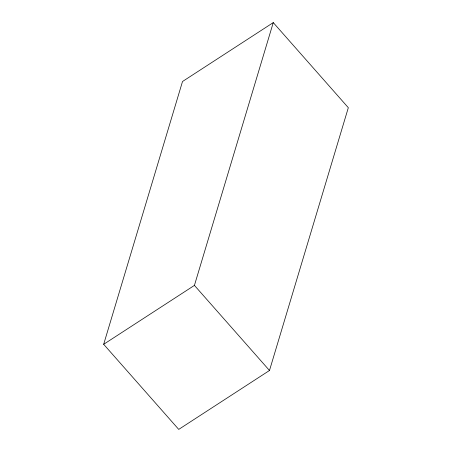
<?xml version="1.0" encoding="UTF-8"?>
<svg xmlns="http://www.w3.org/2000/svg" width="452" height="452" viewBox="0 0 452 452"><rect width="100%" height="100%" fill="white"/><g stroke="black" fill="none" stroke-linecap="round" stroke-linejoin="round"><path stroke-width="0.68" d="M103.672 344.3L182.512 81.507L273.268 22.6L348.328 107.7L269.488 370.493L178.732 429.4L103.672 344.3L194.428 285.393L273.268 22.6M194.428 285.393L269.488 370.493"/></g></svg>
